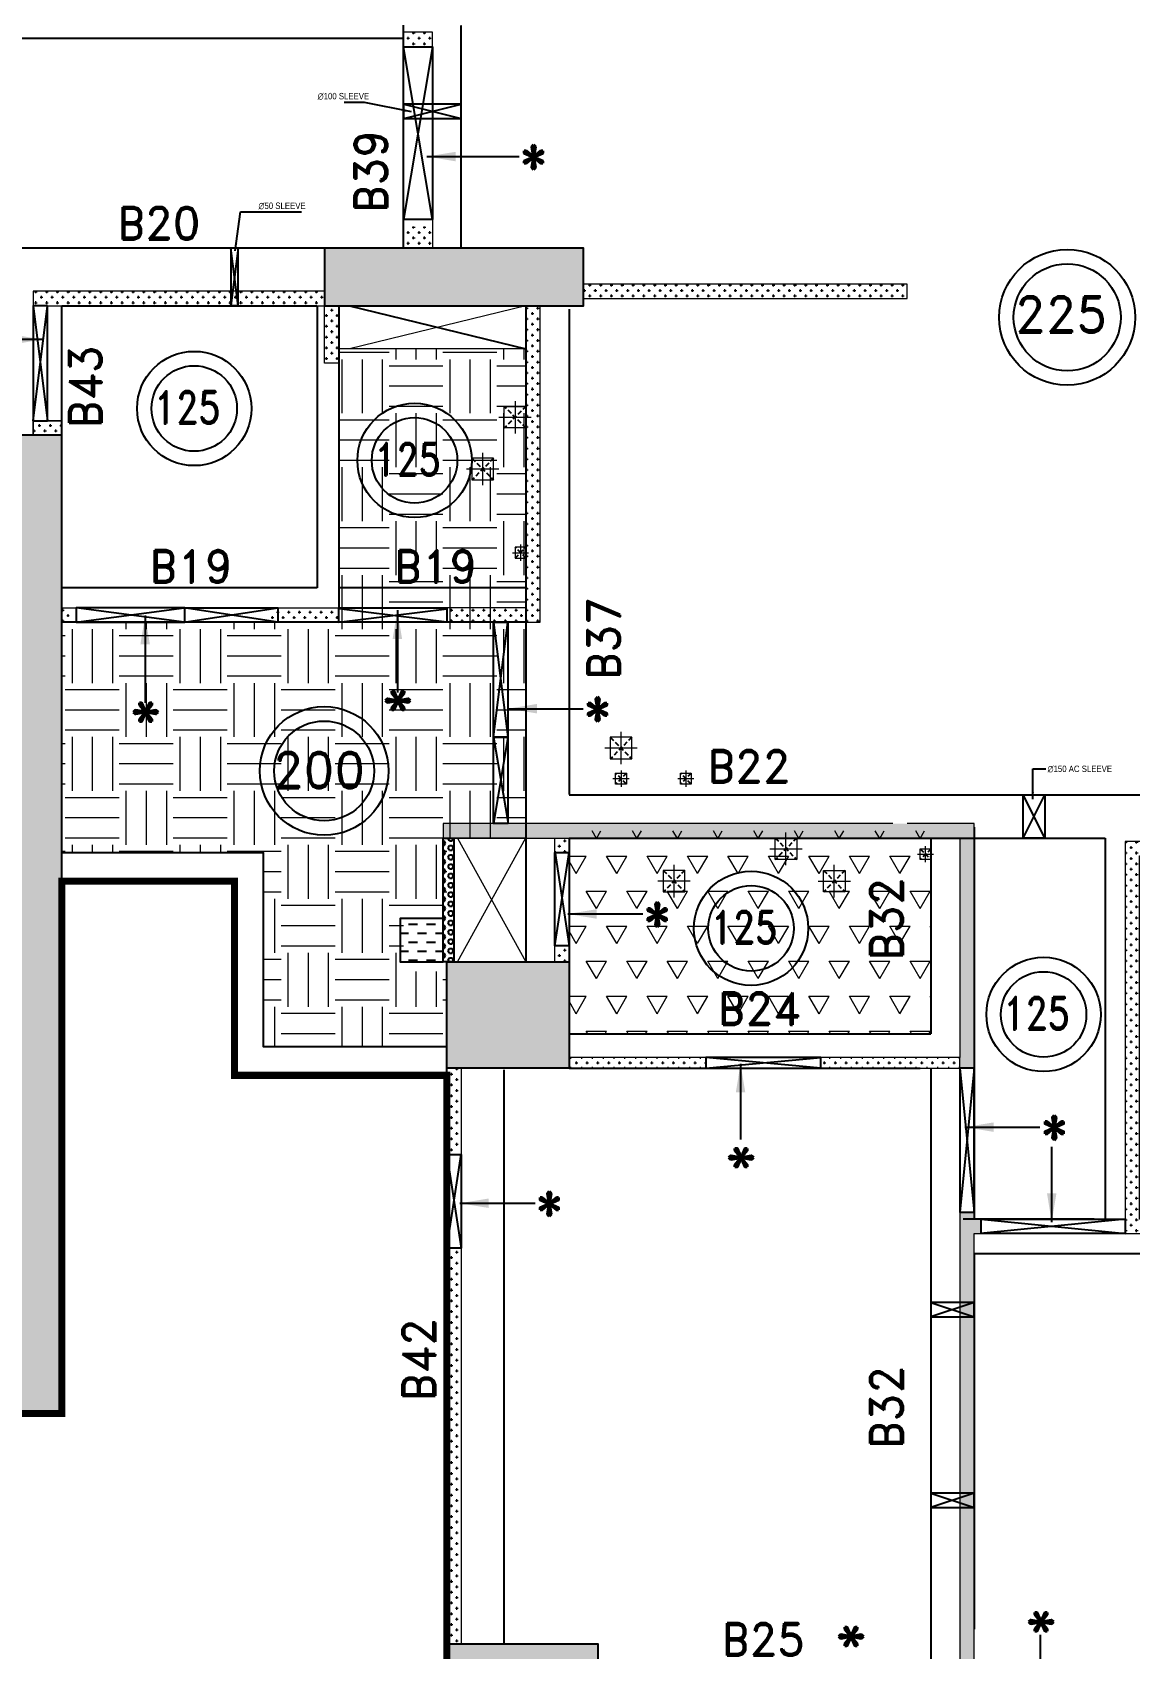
# Model space of a CAD drawing. Header units: millimetres. Extents: x 2061841 to 105821645, y -77612 to 48520811.
# Drawn here: x 2452375 to 2460002, y 3191 to 14425 of the extents above; entities that cross this region are included whole.
import ezdxf

# ---------------------------------------------------------------- set-up
doc = ezdxf.new("R2010")
doc.units = ezdxf.units.MM
doc.header["$LTSCALE"] = 10
doc.header["$MEASUREMENT"] = 0
for name, pattern in [('$0$HIDDEN', [0.375, 0.25, -0.125]), ('HIDDEN2', [4.7625, 3.175, -1.5875]), ('Typical & Refuge$0$HIDDEN', [0.375, 0.25, -0.125])]:
    doc.linetypes.add(name, pattern=pattern)
for name, color, linetype, lineweight in [('0-PL-DP CUTOUT', 32, 'Continuous', 9), ('s-opening text', 4, 'Continuous', 9), ('vin nonstrwall', 3, 'Continuous', 9), ('VIN SUNK HATCH', 8, 'Continuous', 0), ('VIN_COLUMN HATCH', 33, 'Continuous', 20), ('VIN_CUT OUT', 6, 'Continuous', 9)]:
    doc.layers.add(name, color=color, linetype=linetype, lineweight=lineweight)
for name, color, linetype in [('A-Comments', 30, 'Continuous'), ('A-FLOR-HIDN', 8, 'HIDDEN2'), ('A-HATCH', 8, 'Continuous'), ('BEAM NO', 2, 'Continuous'), ('khuraa', 6, 'Continuous'), ('S-OPENING', 6, 'Continuous'), ('SLEEVE 150 NEW', 51, 'Continuous'), ('Typical & Refuge$0$A-Plan-CutCross', 8, 'Typical & Refuge$0$HIDDEN'), ('UPSTAND RCC', 171, 'Continuous'), ('VIN_BEAM', 4, 'Continuous'), ('VIN_COLUMN', 1, 'Continuous'), ('VIN_SLAB THK', 2, 'Continuous')]:
    doc.layers.add(name, color=color, linetype=linetype)
doc.styles.add('200', font='romand.shx', dxfattribs={"width": 0.8, "height": 225})
doc.styles.add('KCP', font='', dxfattribs={"width": 0.9, "height": 200})
doc.styles.add('MAH', font='romand.shx', dxfattribs={"height": 210})
doc.styles.add('RT', font='romant.shx', dxfattribs={"height": 250})
doc.styles.add('ST', font='romand.shx', dxfattribs={"height": 4})
doc.styles.add('WD-50', font='ARIALN.TTF', dxfattribs={"height": 150})
doc.styles.get('KCP').set_extended_font_data('Bahnschrift')
doc.dimstyles.new('GR1', dxfattribs={"dimtxt": 225, "dimasz": 125, "dimexe": 125, "dimexo": 100, "dimgap": 50, "dimtad": 1, "dimdec": 0, "dimzin": 3, "dimdsep": 46, "dimtxsty": '200', "dimblk1": 'OBLIQUE', "dimblk2": 'OBLIQUE', "dimsah": 1, "dimcen": 0.0625, "dimdle": 125, "dimclrd": 3, "dimclre": 3, "dimclrt": 2, "dimadec": 0, "dimazin": 0, "dimtfac": 1, "dimtdec": 0, "dimtix": 1, "dimtmove": 0, "dimatfit": 3, "dimfxl": 1, "dimtolj": 1, "dimtzin": 0, "dimarcsym": 0})
doc.dimstyles.new('wd-50', dxfattribs={"dimtxt": 90, "dimasz": 50, "dimexe": 35, "dimexo": 50, "dimgap": 25, "dimtad": 1, "dimrnd": 5, "dimzin": 12, "dimdsep": 46, "dimtxsty": 'WD-50', "dimblk": 'ARCHTICK', "dimblk2": 'ARCHTICK', "dimcen": 50, "dimdle": 35, "dimclrd": 5, "dimclre": 5, "dimclrt": 4, "dimadec": 0, "dimazin": 0, "dimtfac": 1, "dimtmove": 1, "dimatfit": 2, "dimfxl": 1, "dimtolj": 1, "dimtzin": 12, "dimlwd": -1, "dimlwe": -1, "dimarcsym": 0})
pattern_1 = [(0, (-3646.26, 480.236), (37.5, 37.5), [18.75, -56.25]), (90, (-3636.886, 470.86), (-37.5, 37.5), [18.75, -56.25])]
pattern_2 = [(0, (-40796.55, 68383.67), (37.5, 37.5), [18.75, -56.25]), (90, (-40787.174, 68374.296), (-37.5, 37.5), [18.75, -56.25])]
pattern_3 = [(0, (-25715.622, 5350.523), (37.5, 37.5), [18.75, -56.25]), (90, (-25706.247, 5341.15), (-37.5, 37.5), [18.75, -56.25])]
pattern_4 = [(180, (-3646.26, 480.2), (-375, -375), [375, -375]), (180, (-3646.26, 339.57), (-375, -375), [375, -375]), (180, (-3646.26, 198.95), (-375, -375), [375, -375]), (270, (-3693.14, 152.07), (375, -375), [375, -375]), (270, (-3833.76, 152.07), (375, -375), [375, -375]), (270, (-3974.4, 152.07), (375, -375), [375, -375])]
pattern_5 = [(0, (972.57, 6269.695), (37.5, 37.5), [18.75, -56.25]), (90, (981.946, 6260.32), (-37.5, 37.5), [18.75, -56.25])]

# ---------------------------------------------------------------- blocks, each defined once
blk = doc.blocks.new('_Oblique')
at = {"color": 0, "linetype": 'ByBlock', "lineweight": -2}
blk.add_line((-0.5, -0.5), (0.5, 0.5), dxfattribs=at)
blk = doc.blocks.new('_ArchTick')
at = {"color": 0, "linetype": 'ByBlock', "const_width": 0.15}
blk.add_lwpolyline([(-0.5, -0.5), (0.5, 0.5)], dxfattribs=at)

msp = doc.modelspace()

# ---------------------------------------------------------------- hatches: boundary and pattern name
h = msp.add_hatch()
h.set_pattern_fill('ANGLE', color=256)
h.set_pattern_definition([(0, (2320915.065, 555.232), (0, 6.985), [5.08, -1.905]), (90, (2320915.065, 555.232), (-6.985, 4e-16), [5.08, -1.905])])
h.paths.add_polyline_path([(2454927.2, 13858.5), (2454927.2, 14315.8), (2454611.7, 14315.8), (2454611.7, 13858.5)], flags=9)
h.paths.add_polyline_path([(2455180.4, 13779.1), (2455180.4, 14387.5), (2454864.9, 14387.5), (2454864.9, 13779.1)], flags=9)
at = {"layer": 'A-Comments'}
h = msp.add_hatch(dxfattribs=at)
h.set_pattern_fill('HONEY', color=8, scale=200)
h.set_pattern_definition([(0, (-2567435.446, -190624.363), (37.5, 21.65063509), [25, -50]), (120, (-2567435.446, -190624.363), (-37.5, 21.65063509), [25, -50]), (60, (-2567435.446, -190624.363), (8e-15, 43.30127019), [-50, 25])])
h.paths.add_polyline_path([(2455255.4, 2200.3), (2455355.5, 2200.3), (2455355.5, 1175.2, 0.4142131), (2455755.5, 775.2), (2464305.5, 775.2, 0.4142136), (2465205.5, 1675.2), (2465205.5, 22925.2), (2465305.5, 22925.2), (2465305.5, 1675.2, -0.4142136), (2464305.5, 675.2), (2455755.5, 675.2, -0.4142131), (2455255.4, 1175.2)])
at = {"layer": 'khuraa'}
h = msp.add_hatch(dxfattribs=at)
h.set_pattern_fill('DASH', color=256, scale=500, angle=180)
h.set_pattern_definition([(180, (-213261.22, -122588.324), (-62.5, -62.5), [62.5, -62.5])])
h.paths.add_polyline_path([(2454930.5, 8265.3), (2455230.5, 8265.2), (2455230.5, 7965.2), (2454930.5, 7965.3)])
at = {"layer": 'UPSTAND RCC'}
h = msp.add_hatch(dxfattribs=at)
h.set_pattern_fill('HEX', color=256, scale=150)
h.set_pattern_definition([(0, (2438230.5, 38975.31), (0, 32.475953), [18.75, -37.5]), (120, (2438230.5, 38975.31), (-28.125, -16.237976), [18.75, -37.5]), (60, (2438249.25, 38975.31), (-28.125, 16.237976), [18.75, -37.5])])
h.paths.add_polyline_path([(2455230.5, 8825.3), (2455305.5, 8825.3), (2455305.5, 7965.3), (2455230.5, 7965.3), (2455230.5, 8825.3)])
at = {"layer": 'vin nonstrwall'}
h = msp.add_hatch(dxfattribs=at)
h.set_pattern_fill('CROSS', color=256, scale=150)
h.set_pattern_definition(pattern_2)
h.paths.add_polyline_path([(2454955.5, 14325.3), (2455156.3, 14325.3), (2455156.3, 14425.3), (2454955.5, 14425.3)])
h = msp.add_hatch(dxfattribs=at)
h.set_pattern_fill('CROSS', color=256, scale=150)
h.set_pattern_definition(pattern_2)
h.paths.add_polyline_path([(2455155.5, 12925.3), (2454955.5, 12925.3), (2454955.5, 13075.3), (2455155.5, 13075.3)])
h = msp.add_hatch(dxfattribs=at)
h.set_pattern_fill('CROSS', color=256, scale=150)
h.set_pattern_definition(pattern_2)
h.paths.add_polyline_path([(2454405.5, 12625.3), (2452380.5, 12625.3), (2452380.5, 12525.3), (2454405.5, 12525.3)])
h = msp.add_hatch(dxfattribs=at)
h.set_pattern_fill('CROSS', color=256, scale=150)
h.set_pattern_definition(pattern_1)
h.paths.add_polyline_path([(2458355.5, 12575.3), (2458455.5, 12575.3), (2458455.5, 12675.3), (2456205.5, 12675.3), (2456205.5, 12575.3), (2458355.5, 12575.3)])
h = msp.add_hatch(dxfattribs=at)
h.set_pattern_fill('CROSS', color=256, scale=150, angle=180)
h.set_pattern_definition([(0, (-3646.26, 480.236), (37.5, 37.5), [18.75, -56.25]), (90, (-3636.886, 470.86), (-37.5, 37.5), [18.75, -56.25])])
h.paths.add_polyline_path([(2458455.5, 12575.3), (2458455.5, 12675.3), (2456205.5, 12675.3), (2456205.5, 12575.3)])
h = msp.add_hatch(dxfattribs=at)
h.set_pattern_fill('CROSS', color=256, scale=150, angle=180)
h.set_pattern_definition(pattern_1)
h.paths.add_polyline_path([(2458355.5, 12575.3), (2456205.5, 12575.3), (2456205.5, 12675), (2458455.4, 12675), (2458455.4, 12575.3)])
h = msp.add_hatch(dxfattribs=at)
h.set_pattern_fill('CROSS', color=256, scale=150, angle=180)
h.set_pattern_definition(pattern_5)
h.paths.add_polyline_path([(2454505.5, 12125.3), (2454405.5, 12125.3), (2454405.5, 12525.3), (2454505.5, 12525.3), (2454505.5, 12125.3)])
h = msp.add_hatch(dxfattribs=at)
h.set_pattern_fill('CROSS', color=256, scale=150)
h.set_pattern_definition(pattern_2)
h.paths.add_polyline_path([(2455255.7, 10425.3), (2455255.7, 10325.3), (2455905.5, 10325.3), (2455905.5, 12525.3), (2455805.5, 12525.3), (2455805.5, 12225.3), (2455805.5, 12225.3), (2455805.5, 12125.3), (2455805.5, 12125.3), (2455805.5, 10425.3)])
h = msp.add_hatch(dxfattribs=at)
h.set_pattern_fill('CROSS', color=256, scale=150)
h.set_pattern_definition(pattern_1)
h.paths.add_polyline_path([(2452380.5, 11625.3), (2452580.5, 11625.3), (2452580.5, 11725.3), (2452380.5, 11725.3)])
h = msp.add_hatch(dxfattribs=at)
h.set_pattern_fill('CROSS', color=256, scale=150)
h.set_pattern_definition(pattern_2)
h.paths.add_polyline_path([(2452580.5, 10425.3), (2452630.5, 10425.3), (2452630.5, 10325.3), (2452580.5, 10325.3)])
h = msp.add_hatch(dxfattribs=at)
h.set_pattern_fill('CROSS', color=256, scale=150, angle=180)
h.set_pattern_definition(pattern_5)
h.paths.add_polyline_path([(2454505.8, 10325.3), (2454030.5, 10325.3), (2454030.5, 10425.3), (2454505.8, 10425.3), (2454505.8, 10325.3)])
h = msp.add_hatch(dxfattribs=at)
h.set_pattern_fill('CROSS', color=256, scale=150)
h.set_pattern_definition(pattern_2)
edge = h.paths.add_edge_path()
edge.add_line((2458920.5, 8825.3), (2458920.5, 8925.3))
edge.add_line((2458920.5, 8925.3), (2458455.5, 8925.3))
edge.add_line((2458455.5, 8925.3), (2458355.5, 8925.3))
edge.add_line((2458355.5, 8925.3), (2455805.5, 8925.3))
edge.add_line((2455805.5, 8925.3), (2455230.5, 8925.3))
edge.add_line((2455230.5, 8925.3), (2455230.5, 8825.3))
edge.add_line((2455230.5, 8825.3), (2455305.4, 8825.3))
edge.add_line((2455305.4, 8825.3), (2455305.5, 8825.3))
edge.add_line((2455305.5, 8825.3), (2455805.4, 8825.3))
edge.add_line((2455805.5, 8825.3), (2456005.5, 8825.3))
edge.add_line((2456005.5, 8825.3), (2456105.5, 8825.3))
edge.add_line((2456105.5, 8825.3), (2457613, 8825.3))
edge.add_line((2457613, 8825.3), (2458620.5, 8825.3))
edge.add_line((2458620.5, 8825.3), (2458820.5, 8825.3))
edge.add_line((2458820.5, 8825.3), (2458820.5, 7300.3))
edge.add_line((2458820.5, 7300.3), (2458820.5, 7225.3))
edge.add_line((2458820.5, 7225.3), (2458820.4, 7225))
edge.add_line((2458820.4, 7225), (2458920.4, 7225))
edge.add_line((2458920.4, 7225), (2458920.5, 8825.3))
h = msp.add_hatch(dxfattribs=at)
h.set_pattern_fill('CROSS', color=256, scale=150)
h.set_pattern_definition([(0, (-40796.553, 69143.55), (37.5, 37.5), [18.75, -56.25]), (90, (-40787.18, 69134.174), (-37.5, 37.5), [18.75, -56.25])])
h.paths.add_polyline_path([(2456005.5, 8825.3), (2456105.5, 8825.3), (2456105.5, 8725.2), (2456005.5, 8725.2)])
h = msp.add_hatch(dxfattribs=at)
h.set_pattern_fill('CROSS', color=256, scale=150)
h.set_pattern_definition(pattern_2)
edge = h.paths.add_edge_path()
edge.add_line((2459920.5, 6075.3), (2462005.5, 6075.3))
edge.add_line((2462005.5, 6075.3), (2462005.5, 6175.3))
edge.add_line((2462005.5, 6175.3), (2460070.5, 6175.3))
edge.add_line((2460070.5, 6175.3), (2460070.5, 8700.3))
edge.add_line((2460070.5, 8700.3), (2462455.5, 8700.3))
edge.add_line((2462455.5, 8700.3), (2462455.5, 8800.3))
edge.add_line((2462455.5, 8800.3), (2459970.5, 8800.3))
edge.add_line((2459970.5, 8800.3), (2459970.5, 6175.3))
edge.add_line((2459970.5, 6175.3), (2459970.5, 6175.3))
edge.add_line((2459970.5, 6175.3), (2459970.5, 6075.3))
h = msp.add_hatch(dxfattribs=at)
h.set_pattern_fill('CROSS', color=256, scale=150)
h.set_pattern_definition(pattern_2)
h.paths.add_polyline_path([(2456005.5, 8075.3), (2456105.5, 8075.3), (2456105.5, 7965.3), (2456005.5, 7965.3)])
h = msp.add_hatch(dxfattribs=at)
h.set_pattern_fill('CROSS', color=256, scale=150)
h.set_pattern_definition(pattern_2)
h.paths.add_polyline_path([(2455355.5, 6625.3), (2455255.5, 6625.3), (2455255.5, 7225.3), (2455355.5, 7225.3)])
h = msp.add_hatch(dxfattribs=at)
h.set_pattern_fill('CROSS', color=256, scale=150)
h.set_pattern_definition(pattern_3)
h.paths.add_polyline_path([(2456105.5, 7225.3), (2457055.5, 7225.3), (2457055.5, 7300.3), (2456105.5, 7300.3)], flags=17)
h = msp.add_hatch(dxfattribs=at)
h.set_pattern_fill('CROSS', color=256, scale=150)
h.set_pattern_definition(pattern_3)
h.paths.add_polyline_path([(2458820.5, 7300.3), (2457855.5, 7300.3), (2457855.5, 7225.3), (2458820.5, 7225.3)])
h = msp.add_hatch(dxfattribs=at)
h.set_pattern_fill('CROSS', color=256, scale=150)
h.set_pattern_definition(pattern_2)
h.paths.add_polyline_path([(2458820.5, 6225), (2458820.5, 2475.3), (2459020.5, 2475.2), (2459020.5, 2575.2), (2458920.5, 2575.3), (2458920.5, 6075.3), (2458970.5, 6075), (2458970.5, 6175.3), (2458920.4, 6175), (2458920.4, 6225.5)])
h = msp.add_hatch(dxfattribs=at)
h.set_pattern_fill('CROSS', color=256, scale=150)
h.set_pattern_definition(pattern_2)
h.paths.add_polyline_path([(2455255.5, 5975.3), (2455355.5, 5975.3), (2455355.5, 3225.3), (2455255.5, 3225.3)])
at = {"layer": 'VIN SUNK HATCH'}
h = msp.add_hatch(dxfattribs=at)
h.set_pattern_fill('EARTH', color=8, scale=1500, angle=180)
h.set_pattern_definition([(180, (-3646.26, 480.2), (-375, -375), [375, -375]), (180, (-3646.26, 339.57), (-375, -375), [375, -375]), (180, (-3646.26, 198.95), (-375, -375), [375, -375]), (270, (-3693.14, 152.07), (375, -375), [375, -375]), (270, (-3833.76, 152.07), (375, -375), [375, -375]), (270, (-3974.4, 152.07), (375, -375), [375, -375])])
h.paths.add_polyline_path([(2455805.5, 10325.3), (2454505.5, 10325.3), (2454505.5, 12225.3), (2455805.5, 12225.3), (2455805.5, 10565.3)], is_closed=False)
h.paths.add_polyline_path([(2454993.1, 10907), (2454997.1, 10907), (2454675.7, 10907), (2454671.7, 10907)], flags=16)
h.paths.add_polyline_path([(2454987.9, 11288), (2454666.5, 11288)], flags=16)
h = msp.add_hatch(dxfattribs=at)
h.set_pattern_fill('EARTH', color=8, scale=1500)
h.set_pattern_definition(pattern_4)
h.paths.add_polyline_path([(2452580.5, 8675.3), (2452580.5, 8725.3), (2453980.5, 8725.3), (2453980.5, 8680.7), (2455305.5, 8825.3), (2455805.5, 8825.3), (2455805.5, 10325.2), (2454480.5, 10325.2), (2454480.5, 10313.3), (2452580.5, 10337.2), (2452580.5, 8675.3)])
h = msp.add_hatch(dxfattribs=at)
h.set_pattern_fill('TRIANG', color=8, scale=750, angle=180)
h.set_pattern_definition([(60, (1672873.74, -43545.7), (-140.625, 243.569645), [140.625, -140.625]), (120, (1672873.74, -43545.7), (-281.25, 2e-07), [140.625, -140.625]), (0, (1672803.42, -43423.93), (140.625, 243.569645), [140.625, -140.625])])
edge = h.paths.add_edge_path()
edge.add_line((2456255.6, 8875.3), (2458620.5, 8875.3))
edge.add_line((2458620.5, 8875.3), (2458620.5, 8397.8))
edge.add_line((2458620.5, 8397.8), (2458620.5, 7783))
edge.add_line((2458620.5, 7783), (2458620.5, 7465.3))
edge.add_line((2458620.5, 7465.3), (2456105.5, 7465.3))
edge.add_line((2456105.5, 7465.3), (2456105.5, 8901.4))
h = msp.add_hatch(dxfattribs=at)
h.set_pattern_fill('EARTH', color=8, scale=1500)
h.set_pattern_definition(pattern_4)
edge = h.paths.add_edge_path()
edge.add_line((2453980.5, 7375.3), (2455255.5, 7375.3))
edge.add_line((2455255.5, 7375.3), (2455255.5, 7325.3))
edge.add_line((2455255.5, 7325.3), (2455255.5, 7898.4))
edge.add_line((2455255.5, 7898.4), (2454955.5, 7898.4))
edge.add_line((2454955.5, 7898.4), (2454955.5, 7965.2))
edge.add_line((2454955.4, 7965.2), (2454955.4, 8265.2))
edge.add_line((2454955.4, 8265.2), (2455230.5, 8265.2))
edge.add_line((2455230.5, 8265.2), (2455230.5, 8196.8))
edge.add_line((2455230.5, 8196.8), (2455230.5, 8196.3))
edge.add_line((2455230.5, 8196.3), (2455266.3, 8196.3))
edge.add_line((2455255.5, 8196.3), (2455255.5, 8825.2))
edge.add_line((2455305.5, 8825.2), (2455305.4, 8825.2))
edge.add_line((2455305.4, 8825.2), (2455303.5, 8825))
edge.add_line((2455303.5, 8825), (2455230.5, 8817.1))
edge.add_line((2455230.5, 8817.1), (2453980.5, 8680.7))
edge.add_line((2453980.5, 8680.7), (2453980.5, 7375.3))
h = msp.add_hatch(dxfattribs=at)
h.set_pattern_fill('EARTH', color=8, scale=1500, angle=180)
h.set_pattern_definition([(0, (-3646.26, 230.24), (375, 375), [375, -375]), (0, (-3646.26, 370.86), (375, 375), [375, -375]), (0, (-3646.26, 511.5), (375, 375), [375, -375]), (90, (-3599.4, 558.36), (-375, 375), [375, -375]), (90, (-3458.76, 558.36), (-375, 375), [375, -375]), (90, (-3318.14, 558.36), (-375, 375), [375, -375])])
edge = h.paths.add_edge_path()
edge.add_line((2465099.2, 1578.6), (2464967, 1228.5))
edge.add_line((2464967, 1228.5), (2464706.7, 986.2))
edge.add_line((2464706.7, 986.2), (2464349.4, 879.6))
edge.add_line((2464349.4, 879.6), (2455755.5, 878.3))
edge.add_arc((2455752.5, 1175.4), 297.1, 179.43352, 270.57112, ccw=False)
edge.add_line((2455455.5, 1178.3), (2455455.5, 2275.3))
edge.add_line((2455455.5, 2275.3), (2455655.4, 2275.3))
edge.add_line((2455655.4, 2275.3), (2455655.4, 2475.3))
edge.add_line((2455655.4, 2475.3), (2463505.5, 2475.3))
edge.add_line((2463505.5, 2475.3), (2463505.4, 7175.3))
edge.add_line((2463505.4, 7175.3), (2465105.5, 7184.9))
edge.add_line((2465105.5, 7184.9), (2465099.2, 1578.6))
at = {"layer": 'VIN_COLUMN HATCH'}
h = msp.add_hatch(color=256, dxfattribs=at)
h.dxf.hatch_style = 1
h.paths.add_polyline_path([(2454405.5, 12525.3), (2456205.5, 12525.3), (2456205.5, 12925.3), (2454405.5, 12925.3)])
h = msp.add_hatch(color=256, dxfattribs=at)
h.dxf.hatch_style = 1
h.paths.add_polyline_path([(2449480.5, 11625.3), (2449180.5, 11625.3), (2449180.5, 4825.3), (2452580.5, 4825.3), (2452580.5, 11625.3), (2452280.5, 11625.3), (2452280.5, 5175.3), (2449480.5, 5175.3)])
h = msp.add_hatch(color=256, dxfattribs=at)
h.dxf.hatch_style = 1
h.paths.add_polyline_path([(2456105.5, 7225.3), (2455255.5, 7225.3), (2455255.5, 7965.3), (2456105.5, 7965.3)])
h = msp.add_hatch(color=256, dxfattribs=at)
h.dxf.hatch_style = 1
h.paths.add_polyline_path([(2456305.5, 2475.3), (2455255.5, 2475.3), (2455255.5, 3225.3), (2456305.5, 3225.3)])

# ---------------------------------------------------------------- linework, layer by layer
at = {"layer": '0-PL-DP CUTOUT', "color": 32, "ltscale": 15, "extrusion": (2.01816e-08, -8.41183e-09, 1)}
for p, q in [((2455730.5, 11862.8, -643584.3), (2455730.5, 11637.8, -643584.3)), ((2455618, 11750.3, -643584.3), (2455843, 11750.3, -643584.3)), ((2456410.5, 9237.8, -643584.3), (2456523, 9237.8, -643584.3)), ((2456466.8, 9294, -643584.3), (2456466.8, 9181.5, -643584.3)), ((2456860.5, 9237.8, -643584.3), (2456973, 9237.8, -643584.3)), ((2456916.8, 9294, -643584.3), (2456916.8, 9181.5, -643584.3))]:
    msp.add_line(p, q, dxfattribs=at)
at = {"layer": '0-PL-DP CUTOUT', "color": 32, "ltscale": 15, "extrusion": (-8.41183e-09, 2.01816e-08, 1)}
for p, q in [((2455505.5, 11277, -643584.3), (2455505.5, 11502, -643584.3)), ((2455618, 11389.5, -643584.3), (2455393, 11389.5, -643584.3)), ((2456466.8, 9337.7, -643584.3), (2456466.8, 9562.7, -643584.3)), ((2456579.3, 9450.2, -643584.3), (2456354.3, 9450.2, -643584.3)), ((2456835.5, 8412.8, -643584.3), (2456835.5, 8637.8, -643584.3)), ((2456948, 8525.3, -643584.3), (2456723, 8525.3, -643584.3))]:
    msp.add_line(p, q, dxfattribs=at)
at = {"layer": '0-PL-DP CUTOUT', "color": 32, "ltscale": 15, "extrusion": (8.41183e-09, -2.01816e-08, 1)}
for p, q in [((2455711.7, 10808.6, -643584.3), (2455824.2, 10808.6, -643584.3)), ((2455768, 10864.9, -643584.3), (2455768, 10752.4, -643584.3))]:
    msp.add_line(p, q, dxfattribs=at)
at = {"layer": '0-PL-DP CUTOUT', "color": 32, "ltscale": 15, "extrusion": (8.41183e-09, 2.01816e-08, 1)}
for p, q in [((2457613, 8637.7, -643584.3), (2457613, 8862.7, -643584.3)), ((2458583, 8656.5, -643584.3), (2458583, 8769, -643584.3)), ((2457500.5, 8750.2, -643584.3), (2457725.5, 8750.2, -643584.3)), ((2458526.7, 8712.8, -643584.3), (2458639.2, 8712.8, -643584.3)), ((2457948.9, 8412.8, -643584.3), (2457948.9, 8637.8, -643584.3)), ((2457836.4, 8525.3, -643584.3), (2458061.4, 8525.3, -643584.3))]:
    msp.add_line(p, q, dxfattribs=at)
at = {"layer": '0-PL-DP CUTOUT', "color": 32, "extrusion": (2.01816e-08, -8.41183e-09, 1), "elevation": -643584.2}
for points in [[(2455805.5, 11675.3), (2455655.5, 11675.3), (2455655.5, 11825.3), (2455805.5, 11825.3)], [(2456504.3, 9200.3), (2456429.3, 9200.3), (2456429.3, 9275.3), (2456504.3, 9275.3)], [(2456954.3, 9200.3), (2456879.3, 9200.3), (2456879.3, 9275.3), (2456954.3, 9275.3)]]:
    msp.add_lwpolyline(points, close=True, dxfattribs=at)
at = {"layer": '0-PL-DP CUTOUT', "color": 32, "extrusion": (-8.41183e-09, 2.01816e-08, 1), "elevation": -643584.3}
for points in [[(2455430.5, 11464.5), (2455430.5, 11314.5), (2455580.5, 11314.5), (2455580.5, 11464.5)], [(2456391.8, 9525.3), (2456391.8, 9375.3), (2456541.8, 9375.3), (2456541.8, 9525.3)], [(2456760.5, 8600.3), (2456760.5, 8450.3), (2456910.5, 8450.3), (2456910.5, 8600.3)]]:
    msp.add_lwpolyline(points, close=True, dxfattribs=at)
at = {"layer": '0-PL-DP CUTOUT', "color": 32, "extrusion": (8.41183e-09, -2.01816e-08, 1), "elevation": -643584.3}
msp.add_lwpolyline([(2455805.5, 10771.1), (2455805.5, 10846.1), (2455730.5, 10846.1), (2455730.5, 10771.1)], close=True, dxfattribs=at)
at = {"layer": '0-PL-DP CUTOUT', "color": 32, "extrusion": (8.41183e-09, 2.01816e-08, 1), "elevation": -643584.3}
for points in [[(2457688, 8825.3), (2457688, 8675.3), (2457538, 8675.3), (2457538, 8825.3)], [(2458620.5, 8750.3), (2458620.5, 8675.3), (2458545.5, 8675.3), (2458545.5, 8750.3)], [(2458023.9, 8600.3), (2458023.9, 8450.3), (2457873.9, 8450.3), (2457873.9, 8600.3)]]:
    msp.add_lwpolyline(points, close=True, dxfattribs=at)
at = {"layer": 'A-FLOR-HIDN', "color": 32, "extrusion": (2.01816e-08, -8.41183e-09, 1)}
for p, q in [((2455805.5, 11675.3, -643584.3), (2455655.5, 11825.3, -643584.3)), ((2455805.5, 11825.3, -643584.3), (2455655.5, 11675.3, -643584.3)), ((2456504.3, 9200.3, -643584.3), (2456429.3, 9275.3, -643584.3)), ((2456504.3, 9275.3, -643584.3), (2456429.3, 9200.3, -643584.3)), ((2456954.3, 9200.3, -643584.3), (2456879.3, 9275.3, -643584.3)), ((2456954.3, 9275.3, -643584.3), (2456879.3, 9200.3, -643584.3))]:
    msp.add_line(p, q, dxfattribs=at)
at = {"layer": 'A-FLOR-HIDN', "color": 32, "extrusion": (-8.41183e-09, 2.01816e-08, 1)}
for p, q in [((2455430.5, 11464.5, -643584.3), (2455580.5, 11314.5, -643584.3)), ((2455580.5, 11464.5, -643584.3), (2455430.5, 11314.5, -643584.3)), ((2456391.8, 9525.2, -643584.3), (2456541.8, 9375.2, -643584.3)), ((2456541.8, 9525.2, -643584.3), (2456391.8, 9375.2, -643584.3)), ((2456760.5, 8600.3, -643584.3), (2456910.5, 8450.3, -643584.3)), ((2456910.5, 8600.3, -643584.3), (2456760.5, 8450.3, -643584.3))]:
    msp.add_line(p, q, dxfattribs=at)
at = {"layer": 'A-FLOR-HIDN', "color": 32, "extrusion": (8.41183e-09, -2.01816e-08, 1)}
for p, q in [((2455805.5, 10771.1, -643584.3), (2455730.5, 10846.1, -643584.3)), ((2455730.5, 10771.1, -643584.3), (2455805.5, 10846.1, -643584.3))]:
    msp.add_line(p, q, dxfattribs=at)
at = {"layer": 'A-FLOR-HIDN', "color": 32, "extrusion": (8.41183e-09, 2.01816e-08, 1)}
for p, q in [((2457688, 8825.2, -643584.3), (2457538, 8675.2, -643584.3)), ((2457538, 8825.2, -643584.3), (2457688, 8675.2, -643584.3)), ((2458620.5, 8750.3, -643584.3), (2458545.5, 8675.3, -643584.3)), ((2458545.5, 8750.3, -643584.3), (2458620.5, 8675.3, -643584.3)), ((2458023.9, 8600.3, -643584.3), (2457873.9, 8450.3, -643584.3)), ((2457873.9, 8600.3, -643584.3), (2458023.9, 8450.3, -643584.3))]:
    msp.add_line(p, q, dxfattribs=at)
at = {"layer": 'A-HATCH', "color": 7, "const_width": 50, "elevation": -643584.3}
msp.add_lwpolyline([(2436455.5, 39775.3), (2436455.5, 1675.3, 0.4142178), (2437455.5, 675.3), (2446005.5, 675.3, 0.4142131), (2446505.5, 1175.3), (2446505.5, 7175.3), (2447980.5, 7175.3), (2447980.5, 8525.3), (2449180.5, 8525.3), (2449180.5, 4825.3), (2452580.5, 4825.3), (2452580.5, 8525.3), (2453780.5, 8525.3), (2453780.5, 7175.3), (2455255.5, 7175.3), (2455255.5, 1175.3, 0.4142131), (2455755.5, 675.3), (2464305.5, 675.3, 0.4142136), (2465305.5, 1675.3), (2465305.5, 39775.3, 0.4142136)], format="xyb", dxfattribs=at)
at = {"layer": 'khuraa', "elevation": -643584.3}
msp.add_lwpolyline([(2455230.5, 8265.2), (2454930.5, 8265.3), (2454930.5, 7965.3), (2455230.5, 7965.2)], close=True, dxfattribs=at)
at = {"layer": 'S-OPENING'}
for p, q in [((2455155.5, 14325.3, -643584.3), (2454955.5, 13125.3, -643584.3)), ((2455155.5, 13125.3, -643584.3), (2454955.5, 14325.3, -643584.3)), ((2452380.5, 11725.3, -643584.3), (2452480.5, 12525.3, -643584.3)), ((2452380.5, 12525.3, -643584.3), (2452480.5, 11725.3, -643584.3)), ((2453430.5, 10325.3, -643584.3), (2452680.5, 10425.3, -643584.3)), ((2452680.5, 10325.3, -643584.3), (2453430.5, 10425.3, -643584.3)), ((2453430.5, 10325.3, -643584.3), (2454080.5, 10425.3, -643584.3)), ((2454080.5, 10325.3, -643584.3), (2453430.5, 10425.3, -643584.3)), ((2454505.5, 10325.3, -643584.3), (2455255.4, 10419, -643584.3)), ((2455255.4, 10325.3, -643584.3), (2454505.5, 10419, -643584.3)), ((2455580.5, 9525.3, -643584.3), (2455680.5, 10325.3, -643584.3)), ((2455580.5, 10325.3, -643584.3), (2455680.5, 9525.3, -643584.3)), ((2455580.5, 9525.3, -643584.3), (2455680.5, 8942.3, -643584.3)), ((2455680.5, 9525.3, -643584.3), (2455580.5, 8925.3, -643584.3)), ((2456005.5, 8733.7, -643584.3), (2456105.5, 8075.3, -643584.3)), ((2456005.5, 8075.3, -643584.3), (2456105.5, 8725.3, -643584.3)), ((2457055.5, 7225.3, -643584.3), (2457855.5, 7300.3, -643584.3)), ((2457855.5, 7225.3, -643584.3), (2457055.5, 7300.3, -643584.3)), ((2458820.5, 7225, -643584.3), (2458920.5, 6225, -643584.3)), ((2458920.5, 7225, -643584.3), (2458820.5, 6225, -643584.3)), ((2455255.5, 6625.3, -643584.3), (2455355.5, 5975.3, -643584.3)), ((2455255.5, 5975.3, -643584.3), (2455355.5, 6625.3, -643584.3)), ((2459970.5, 6175.3, -643584.3), (2458966.1, 6075.3, -643584.3)), ((2458970.5, 6175.3, -643584.3), (2459970.5, 6075.3, -643584.3))]:
    msp.add_line(p, q, dxfattribs=at)
at = {"layer": 'S-OPENING', "elevation": -643584.3}
for points in [[(2454955.5, 14325.3), (2455155.5, 14325.3), (2455155.5, 13125.3), (2454955.5, 13125.3)], [(2452480.5, 12525.3), (2452380.5, 12525.3), (2452380.5, 11725.3), (2452480.5, 11725.3)], [(2452680.5, 10325.3), (2453434.3, 10325), (2453434.3, 10425), (2452680.5, 10425.3)], [(2454080.5, 10325.3), (2453434.3, 10325), (2453434.3, 10425), (2454080.5, 10425.3)], [(2455255.4, 10325.3), (2454505.5, 10325.3), (2454505.5, 10425.3), (2455255.4, 10425.3)], [(2455680.5, 9525.3), (2455580.5, 9525.3), (2455580.5, 10325.3), (2455680.5, 10325.3)], [(2455580.5, 9525.3), (2455680.5, 9525.3), (2455680.5, 8925.3), (2455580.5, 8925.3)], [(2456005.5, 8725.3), (2456105.5, 8725.3), (2456105.5, 8075.3), (2456005.5, 8075.3)], [(2457055.5, 7225.3), (2457855.5, 7225.3), (2457855.5, 7300.3), (2457055.5, 7300.3)], [(2458920.5, 7225), (2458820.5, 7225), (2458820.5, 6225), (2458920.5, 6225)], [(2455255.5, 6625.3), (2455355.5, 6625.3), (2455355.5, 5975.3), (2455255.5, 5975.3)], [(2458970.5, 6175.3), (2459970.5, 6175.3), (2459970.5, 6075.3), (2458970.5, 6075.3)]]:
    msp.add_lwpolyline(points, close=True, dxfattribs=at)
at = {"layer": 'SLEEVE 150 NEW'}
for p, q in [((2454956.7, 13826.2, -643584.3), (2455356.7, 13926.2, -643584.3)), ((2454956.7, 13926.2, -643584.3), (2455356.7, 13826.2, -643584.3)), ((2453804.7, 12526.1, -643584.3), (2453754.7, 12926.2, -643584.3)), ((2453804.7, 12926.2, -643584.3), (2453754.7, 12526.1, -643584.3)), ((2459411.2, 8825.5, -643584.3), (2459261.1, 9125.3, -643584.3)), ((2459261.2, 8825.3, -643584.3), (2459411.1, 9125.3, -643584.3)), ((2458920.4, 5597.4, -644381.9), (2458620.4, 5497.6, -644381.9)), ((2458620.4, 5596.4, -644381.9), (2458920.4, 5497.6, -644381.9)), ((2458920.4, 4270.7, -644381.9), (2458620.4, 4170.9, -644381.9)), ((2458620.4, 4270.7, -644381.9), (2458920.4, 4170.9, -644381.9))]:
    msp.add_line(p, q, dxfattribs=at)
for points, elevation in [([(2454955.5, 13926.2), (2454955.5, 13826.2), (2455356.7, 13826.2), (2455356.7, 13926.2)], -643584.3), ([(2453754.7, 12526.1), (2453804.7, 12526.1), (2453804.7, 12926.2), (2453754.7, 12926.2)], -643584.3), ([(2459411.1, 9125.3), (2459411.2, 8825.3), (2459261.2, 8825.3), (2459261.1, 9125.3)], -643584.3), ([(2458920.4, 5597.4), (2458620.4, 5597.4), (2458620.4, 5497.6), (2458920.4, 5497.6)], -644381.9), ([(2458920.4, 4270.7), (2458620.4, 4270.7), (2458620.4, 4170.9), (2458920.4, 4170.9)], -644381.9)]:
    msp.add_lwpolyline(points, close=True, dxfattribs=dict(at, elevation=elevation))
at = {"layer": 'Typical & Refuge$0$A-Plan-CutCross', "color": 3, "linetype": 'Continuous'}
msp.add_line((2454580.5, 12525.3, -643584.3), (2455805.5, 12225.3, -643584.3), dxfattribs=at)
at = {"layer": 'UPSTAND RCC', "elevation": -643584.3}
msp.add_lwpolyline([(2455230.5, 8825.3), (2455305.5, 8825.3), (2455305.5, 7965.3), (2455230.5, 7965.3)], close=True, dxfattribs=at)
at = {"layer": 'vin nonstrwall'}
msp.add_line((2452480.5, 11725.3, -643584.3), (2452380.5, 11725.3, -643584.3), dxfattribs=at)
at = {"layer": 'vin nonstrwall', "elevation": -643584.3}
for points in [[(2454955.5, 14325.3), (2455156.3, 14325.3), (2455156.3, 14425.3), (2454955.5, 14425.3)], [(2455155.5, 12925.3), (2454955.5, 12925.3), (2454955.5, 13125.3), (2455155.5, 13125.3)], [(2458455.4, 12675), (2456205.5, 12675), (2456205.5, 12575.3), (2458455.4, 12575.3)], [(2454505.5, 12125.3), (2454405.5, 12125.3), (2454405.5, 12525.3), (2454505.5, 12525.3)], [(2455905.5, 12525.3), (2455805.5, 12525.3), (2455805.5, 12225.3), (2455805.5, 12225.3), (2455805.5, 12125.3), (2455805.5, 12125.3), (2455805.5, 10425.3), (2455255.4, 10425.3), (2455255.4, 10325.3), (2455905.5, 10325.3)], [(2452380.5, 11625.3), (2452580.5, 11625.3), (2452580.5, 11725.3), (2452380.5, 11725.3)], [(2452380.5, 11725.3), (2452480.5, 11725.3), (2452580.5, 11725.3), (2452580.5, 11625.3), (2452380.5, 11625.3)], [(2452380.5, 11625.3), (2452580.5, 11625.3), (2452580.5, 11725.3), (2452380.5, 11725.3)], [(2452580.5, 10425.3), (2452680.5, 10425.3), (2452680.5, 10325.3), (2452580.5, 10325.3)], [(2454505.8, 10325.3), (2454080.5, 10325.3), (2454080.5, 10425.3), (2454505.8, 10425.3)], [(2456005.5, 8825.3), (2456105.5, 8825.3), (2456105.5, 8725.3), (2456005.5, 8725.3)], [(2456005.5, 8075.3), (2456105.5, 8075.3), (2456105.5, 7965.3), (2456005.5, 7965.3)], [(2455355.5, 6625.3), (2455255.5, 6625.3), (2455255.5, 7225.3), (2455355.5, 7225.3)], [(2456105.5, 7225.3), (2457055.5, 7225.3), (2457055.5, 7300.3), (2456105.5, 7300.3)], [(2458820.5, 7300.3), (2457855.5, 7300.3), (2457855.5, 7225.3), (2458820.5, 7225.3)], [(2458820.5, 6225), (2458820.5, 2475.3), (2459020.5, 2475.3), (2459020.5, 2575.3), (2458920.5, 2575.3), (2458920.5, 6075.3), (2458970.5, 6075.3), (2458970.4, 6175), (2458920.5, 6175.3), (2458920.4, 6225)], [(2455255.5, 5975.3), (2455355.5, 5975.3), (2455355.5, 3225.3), (2455255.5, 3225.3)]]:
    msp.add_lwpolyline(points, close=True, dxfattribs=at)
for points in [[(2454405.5, 12625.3), (2452380.5, 12625.3), (2452380.5, 12525.3), (2454405.5, 12525.3), (2454405.5, 12625.3)], [(2458355.5, 8925.3), (2455230.5, 8925.3), (2455230.5, 8825.3), (2458820.5, 8825.3), (2458820.5, 7300.3), (2457855.5, 7300.3), (2457855.5, 7225.3), (2458820.5, 7225.3), (2458820.5, 7225), (2458920.5, 7225), (2458920.5, 8925.3), (2458455.5, 8925.3)], [(2459970.5, 6075.3), (2462005.5, 6075.3), (2462005.5, 6175.3), (2460070.5, 6175.3), (2460070.5, 8700.3), (2462455.5, 8700.3), (2462455.5, 8800.3), (2459970.5, 8800.3), (2459970.5, 6175.3), (2459970.5, 6175.3), (2459970.5, 6075.3)]]:
    msp.add_lwpolyline(points, dxfattribs=at)
at = {"layer": 'VIN_BEAM', "linetype": '$0$HIDDEN'}
for p, q in [((2449851.3, 14385.3, -643584.3), (2454955.5, 14385.3, -643584.3)), ((2454955.5, 12922.9, -643584.3), (2454955.5, 14475.3, -643584.3)), ((2455355.5, 12925.3, -643584.3), (2455355.5, 14475.3, -643584.3)), ((2454480.5, 12925.3, -643584.3), (2446860.4, 12925.3, -643584.3)), ((2452580.5, 12525.3, -643584.3), (2454355.5, 12525.3, -643584.3)), ((2452580.5, 11627.7, -643584.3), (2452580.5, 12525.3, -643584.3)), ((2454355.5, 12525.3, -643584.3), (2454355.5, 10565.3, -643584.3)), ((2456105.5, 12501.4, -643584.3), (2456105.5, 9125.3, -643584.3)), ((2454355.5, 10565.3, -643584.3), (2452580.5, 10565.3, -643584.3)), ((2455805.5, 10565.3, -643584.3), (2454505.5, 10565.3, -643584.3)), ((2455805.5, 10325.3, -643584.3), (2452580.5, 10325.3, -643584.3)), ((2456105.5, 9125.3, -643584.3), (2462455.5, 9125.3, -643584.3)), ((2458920.5, 8901.4, -643584.3), (2458920.5, 6175.3, -643584.3)), ((2459830.5, 8825.3, -643584.3), (2459830.5, 6175.3, -643584.3)), ((2455655.5, 3225.3, -643584.3), (2455655.5, 7215.3, -643584.3)), ((2456105.5, 7225.3, -643584.3), (2458545.5, 7225.3, -643584.3)), ((2458620.5, 7225.3, -643584.3), (2458620.5, 3075.3, -643584.3)), ((2459755.5, 6175.3, -643584.3), (2458845.5, 6175.3, -643584.3)), ((2462905.5, 5935.3, -643584.3), (2458920.5, 5935.3, -643584.3)), ((2458920.5, 5934.2, -643584.3), (2458920.5, 3326.4, -643584.3))]:
    msp.add_line(p, q, dxfattribs=at)
at = {"layer": 'VIN_BEAM'}
for p, q in [((2454505.5, 12525.3, -643584.3), (2454505.5, 10425.3, -643584.3)), ((2455805.5, 12525.3, -643584.3), (2455805.5, 10558.7, -643584.3)), ((2455805.5, 12501.4, -643584.3), (2455805.5, 7965.3, -643584.3)), ((2456105.5, 8825.3, -643584.3), (2456105.5, 7965.3, -643584.3)), ((2456105.5, 8825.3, -643584.3), (2459830.5, 8825.3, -643584.3)), ((2458620.5, 8825.3, -643584.3), (2458620.5, 7465.3, -643584.3)), ((2456105.5, 7465.3, -643584.3), (2458620.5, 7465.3, -643584.3)), ((2455255.5, 3326.4, -643584.3), (2455255.5, 7225.3, -643584.3))]:
    msp.add_line(p, q, dxfattribs=at)
at = {"layer": 'VIN_BEAM', "elevation": -643584.3}
for points in [[(2455805.5, 9602.8), (2455806.8, 9602.8)], [(2452580.5, 8725.3), (2453980.5, 8725.3), (2453980.5, 7375.3), (2455255.5, 7375.3)], [(2452580.5, 8525.3), (2453780.5, 8525.3), (2453780.5, 7175.3), (2455255.5, 7175.3)]]:
    msp.add_lwpolyline(points, dxfattribs=at)
at = {"layer": 'VIN_COLUMN', "ltscale": 125, "elevation": -643584.3}
for points in [[(2454405.5, 12525.3), (2456205.5, 12525.3), (2456205.5, 12925.3), (2454405.5, 12925.3)], [(2456105.5, 7225.3), (2455255.5, 7225.3), (2455255.5, 7965.3), (2456105.5, 7965.3)], [(2456305.5, 2475.3), (2455255.5, 2475.3), (2455255.5, 3225.3), (2456305.5, 3225.3)]]:
    msp.add_lwpolyline(points, close=True, dxfattribs=at)
at = {"layer": 'VIN_COLUMN', "elevation": -643584.3}
msp.add_lwpolyline([(2449480.5, 11625.3), (2449180.5, 11625.3), (2449180.5, 4825.3), (2452580.5, 4825.3), (2452580.5, 11625.3), (2452280.5, 11625.3), (2452280.5, 5175.3), (2449480.5, 5175.3)], close=True, dxfattribs=at)
at = {"layer": 'VIN_CUT OUT'}
for p, q in [((2454580.5, 12525.3, -643584.3), (2455805.5, 12225.3, -643584.3)), ((2455805.5, 12525.3, -643584.3), (2454580.5, 12225.3, -643584.3)), ((2455330.5, 8825.3, -643584.3), (2455805.5, 7965.3, -643584.3)), ((2455331, 7965.3, -643584.3), (2455805.5, 8825.4, -643584.3))]:
    msp.add_line(p, q, dxfattribs=at)
at = {"layer": 'VIN_CUT OUT', "elevation": -643584.3}
for points in [[(2455805.5, 12225.3), (2454505.5, 12225.3), (2454505.5, 12525.3), (2455805.5, 12525.3)], [(2455805.5, 8825.3), (2455305.5, 8825.3), (2455305.5, 7965.3), (2455805.5, 7965.3)]]:
    msp.add_lwpolyline(points, close=True, dxfattribs=at)
at = {"layer": 'VIN_SLAB THK', "color": 2, "linetype": 'Continuous', "ltscale": 0.25}
for centre, radius in [((2459567.6, 12444.1, -643584.3), 472.1), ((2459567.6, 12444.1, -643584.3), 372.1), ((2453500.4, 11810.7, -643584.3), 397.1), ((2453500.4, 11810.7, -643584.3), 297.1), ((2455031.5, 11449.9, -643584.3), 397.1), ((2455031.5, 11449.9, -643584.3), 297.1), ((2454403.1, 9291.4, -643584.3), 447.1), ((2454403.1, 9291.4, -643584.3), 347.1), ((2457370.3, 8197.4, -643584.3), 397.1), ((2457370.3, 8197.4, -643584.3), 297.1), ((2459403.3, 7599, -643584.3), 397.1), ((2459403.3, 7599, -643584.3), 297.1)]:
    msp.add_circle(centre, radius, dxfattribs=at)

# ---------------------------------------------------------------- texts
at = {"layer": 'BEAM NO', "color": 4, "style": 'MAH'}
for s, p in [('B39', (2454840.2, 13168.3, -643196.1)), ('B43', (2452855.4, 11671.6, -643196.1)), ('B37', (2456458.8, 9923, -643196.1)), ('B32', (2458424.2, 7971.7, -643196.1)), ('B42', (2455173.9, 4909.1, -642807.9)), ('B32', (2458424.2, 4577.8, -643196.1))]:
    msp.add_text(s, height=225, rotation=90, dxfattribs=at).set_placement(p)
for s, p in [('B20', (2452965.5, 12985.6, -643584.3)), ('B19', (2453188.8, 10600.6, -643584.3)), ('B19', (2454888.8, 10600.6, -643584.3)), ('B22', (2457065.2, 9210, -643584.3)), ('B24', (2457136.8, 7526.6, -643584.3)), ('B25', (2457166.4, 3142.9, -643584.3))]:
    msp.add_text(s, height=225, dxfattribs=at).set_placement(p)
at = {"layer": 's-opening text', "style": 'RT', "text_generation_flag": 4}
for rotation, p in [(180, (2455961.4, 13343.5, -643584.3)), (270, (2455130.4, 9883.7, -643584.3)), (180, (2456406.5, 9505.8, -643584.3)), (270, (2453377.5, 9803.3, -643584.3)), (180, (2456821, 8079, -643584.3)), (180, (2459580.5, 6597.4, -643584.3)), (270, (2457515.6, 6706.8, -643584.3)), (180, (2456071, 6068.5, -643584.3)), (270, (2459600.4, 3479.8, -643584.3)), (270, (2458279.6, 3378.1, -643584.3))]:
    msp.add_text('*', height=300, rotation=rotation, dxfattribs=at).set_placement(p)
at = {"layer": 'SLEEVE 150 NEW', "style": 'KCP', "width": 0.9}
for s, p in [('∅100 SLEEVE', (2454358, 13959.2, -644381.9)), ('∅50 SLEEVE', (2453946.7, 13197.3, -643052.5)), ('∅150 AC SLEEVE', (2459430.8, 9283.6, -644381.9))]:
    msp.add_text(s, height=45, dxfattribs=at).set_placement(p)
at = {"layer": 'VIN_SLAB THK', "color": 2, "linetype": 'Continuous', "ltscale": 0.25, "style": 'ST'}
for s, p in [('225', (2459203.2, 12339.8, -643584.3)), ('200', (2454046.3, 9172.7, -643584.3))]:
    msp.add_text(s, height=250, dxfattribs=at).set_placement(p)
at = {"layer": 'VIN_SLAB THK', "color": 2, "linetype": 'Continuous', "ltscale": 0.25, "style": 'ST', "width": 0.8}
for p in [(2453220.6, 11705.8, -643584.3), (2454751.6, 11345.1, -643584.3), (2457090.5, 8092.5, -643584.3), (2459123.5, 7494.1, -643584.3)]:
    msp.add_text('125', height=225, dxfattribs=at).set_placement(p)

# ---------------------------------------------------------------- leaders
at = {"layer": 's-opening text'}
for points in [[(2455116.7, 13561.8, -643584.3), (2455759.2, 13561.8, -643584.3)], [(2452446.7, 12290.3, -643584.3), (2451924.7, 12290.3, -643584.3)], [(2453159.2, 10371.1, -643584.3), (2453159.2, 9765.3, -643584.3)], [(2454912.1, 10409.2, -643584.3), (2454912.1, 9836.1, -643584.3)], [(2455682.3, 9724.1, -643584.3), (2456204.3, 9724.1, -643584.3)], [(2456096.8, 8297.3, -643584.3), (2456618.8, 8297.3, -643584.3)], [(2457297.3, 7256.7, -643584.3), (2457297.3, 6730.9, -643584.3)], [(2458856.4, 6815.6, -643584.3), (2459378.3, 6815.6, -643584.3)], [(2459459.9, 6156.1, -643584.3), (2459459.9, 6678, -643584.3)], [(2455346.8, 6286.8, -643584.3), (2455868.8, 6286.8, -643584.3)], [(2459382.2, 2563, -643584.3), (2459382.2, 3285.8, -643584.3)]]:
    msp.add_leader(points, dimstyle='GR1', override={"dimasz": 200, "dimtad": 0, "dimfxl": 125}, dxfattribs=at)
at = {"layer": 'SLEEVE 150 NEW'}
for points in [[(2455009.9, 13873, -643584.3), (2454684.1, 13938.5, -643584.3), (2454541.5, 13938.5, -643584.3)], [(2453784.5, 12907.7, -642254.9), (2453820.9, 13176.6, -642254.9), (2454246.5, 13176.6, -642254.9)], [(2459328.2, 9095.8, -643584.3), (2459328.2, 9305.9, -643584.3), (2459418.1, 9305.9, -643584.3)]]:
    msp.add_leader(points, dimstyle='wd-50', override={"dimtxt": 200, "dimtad": 0, "dimdec": 0, "dimtxsty": 'KCP', "dimclrd": 256, "dimclre": 256, "dimclrt": 256, "dimtdec": 0, "dimarcsym": 1}, dxfattribs=at)

doc.saveas('drawing.dxf')
